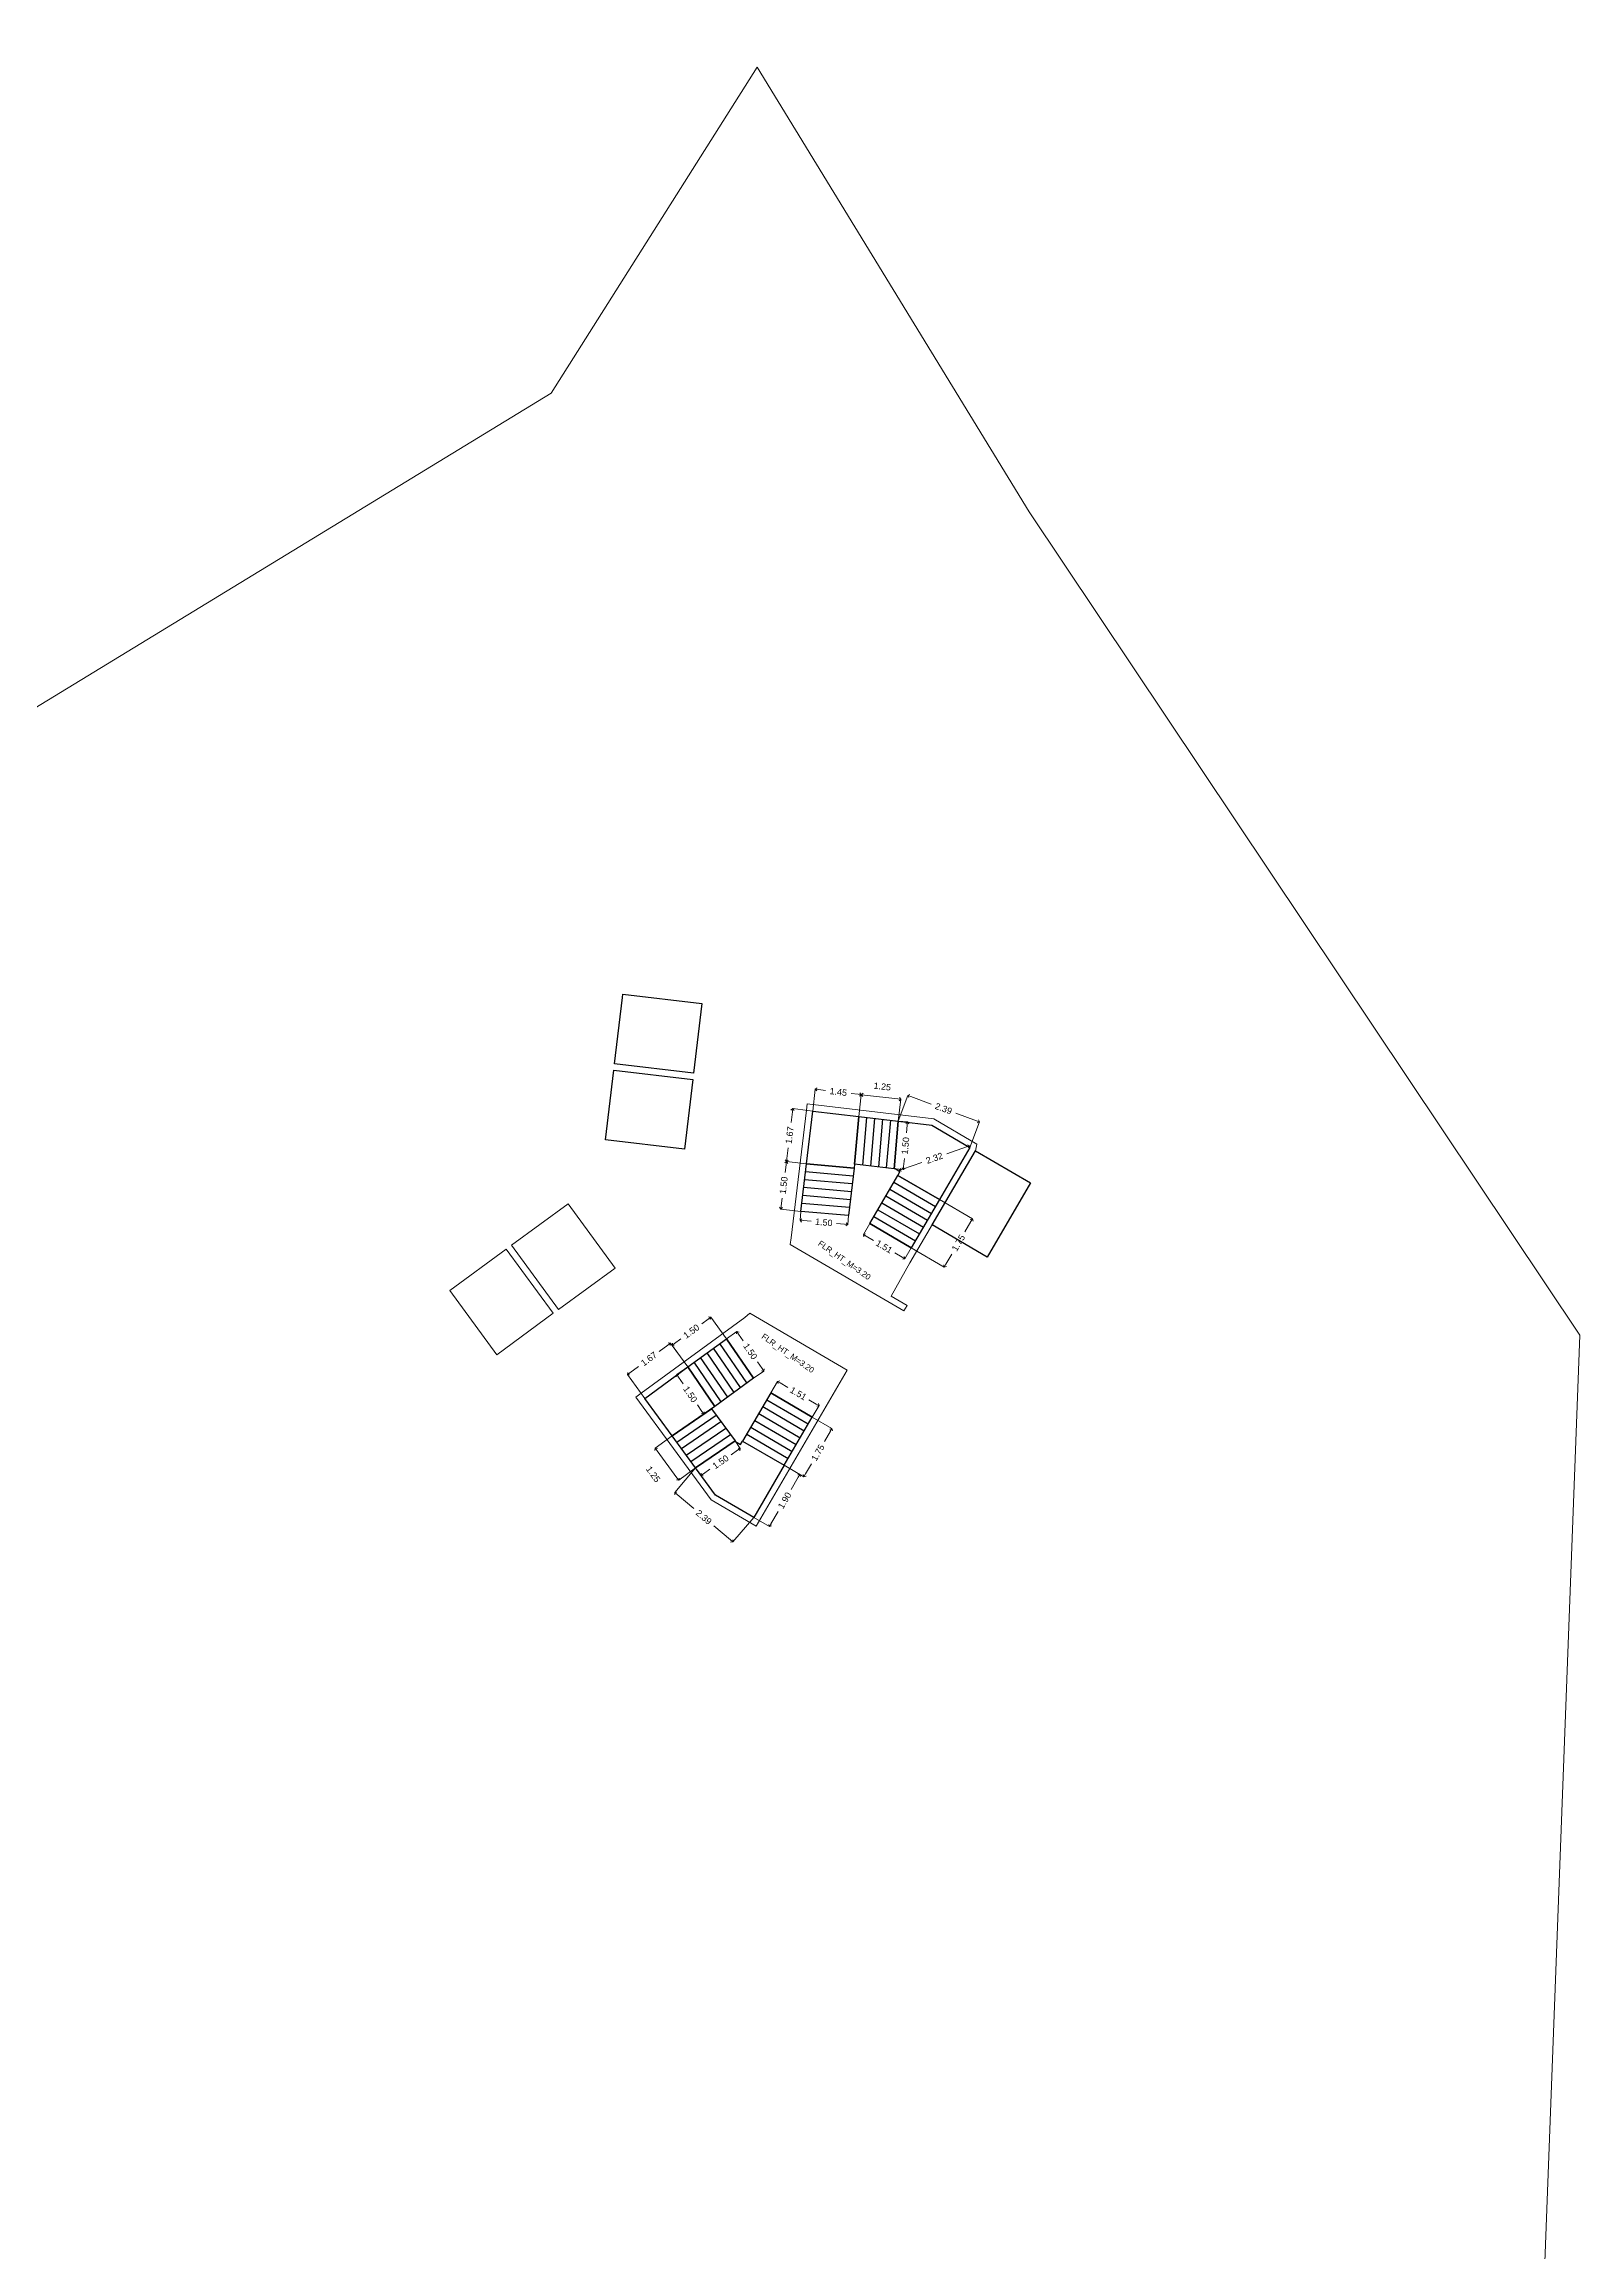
# Model space of a CAD drawing. Header units: metres. Extents: x 0 to 2611, y 0 to 3637.
# Drawn here: x 1971.4 to 2019.6, y 3035.7 to 3105 of the extents above; entities that cross this region are included whole.
import ezdxf

# ---------------------------------------------------------------- set-up
doc = ezdxf.new("R2010")
doc.units = ezdxf.units.M
doc.header["$LTSCALE"] = 0.1
doc.linetypes.add('DASHED', pattern=[0.75, 0.5, -0.25])
for name, color, linetype, lineweight in [('BLK_1_FLR_-2_BLT_UP_AREA', 41, 'DASHED', 9), ('BLK_1_FLR_-2_LIFT_11', 1, 'Continuous', 0), ('BLK_1_FLR_-2_LIFT_12', 1, 'Continuous', 0), ('BLK_1_FLR_-2_STAIR_5', 7, 'Continuous', 0), ('BLK_1_FLR_-2_STAIR_6', 7, 'Continuous', 0), ('PLAN', 7, 'Continuous', 40)]:
    doc.layers.add(name, color=color, linetype=linetype, lineweight=lineweight)
for name, color, linetype in [('BLK_1_FLR_-2_LIFT_13', 1, 'Continuous'), ('BLK_1_FLR_-2_LIFT_14', 1, 'Continuous'), ('BLK_1_FLR_-2_LIFT_15', 1, 'Continuous'), ('BLK_1_FLR_-2_STAIR_5_FLIGHT_1', 7, 'Continuous'), ('BLK_1_FLR_-2_STAIR_5_FLIGHT_2', 7, 'Continuous'), ('BLK_1_FLR_-2_STAIR_5_FLIGHT_3', 7, 'Continuous'), ('BLK_1_FLR_-2_STAIR_5_LANDING_1', 7, 'Continuous'), ('BLK_1_FLR_-2_STAIR_5_LANDING_2', 7, 'Continuous'), ('BLK_1_FLR_-2_STAIR_6_FLIGHT_1', 7, 'Continuous'), ('BLK_1_FLR_-2_STAIR_6_FLIGHT_2', 7, 'Continuous'), ('BLK_1_FLR_-2_STAIR_6_FLIGHT_3', 7, 'Continuous'), ('BLK_1_FLR_-2_STAIR_6_LANDING_1', 7, 'Continuous'), ('BLK_1_FLR_-2_STAIR_6_LANDING_2', 7, 'Continuous')]:
    doc.layers.add(name, color=color, linetype=linetype)
doc.styles.add('Arial', font='arial.ttf', dxfattribs={"height": 0.2})
doc.styles.get("Standard").update_dxf_attribs({"font": 'arial.ttf'})
doc.dimstyles.new('Standard$0', dxfattribs={"dimtxt": 0.2, "dimasz": 0.1, "dimexe": 0, "dimexo": 0, "dimgap": 0.1525, "dimtad": 0, "dimzin": 3, "dimdsep": 46, "dimtxsty": 'Arial', "dimblk": 'OPEN90', "dimcen": 0.09, "dimclrd": 8, "dimclre": 8, "dimclrt": 7, "dimadec": 0, "dimazin": 0, "dimtfac": 1, "dimtofl": 0, "dimtmove": 2, "dimatfit": 2, "dimfxl": 1, "dimtolj": 1, "dimtzin": 0, "dimlwd": 9, "dimlwe": 9, "dimarcsym": 0})

# ---------------------------------------------------------------- blocks, each defined once
blk = doc.blocks.new('_Open90')
at = {"layer": 'PLAN', "color": 0, "lineweight": -2}
for p, q in [((0, 0), (-1, 0)), ((-0.5, 0.5), (0, 0)), ((0, 0), (-0.5, -0.5))]:
    blk.add_line(p, q, dxfattribs=at)
blk = doc.blocks.new('*D310')
at = {"layer": 'BLK_1_FLR_-2_STAIR_5_FLIGHT_1', "color": 8, "lineweight": 9, "transparency": 16777216}
for p, q in [((1995.532, 3061.932), (1996.147, 3061.573)), ((1996.097, 3061.486), (1995.91, 3061.166)), ((1994.649, 3060.421), (1995.265, 3060.062)), ((1995.315, 3060.148), (1995.502, 3060.469))]:
    blk.add_line(p, q, dxfattribs=at)
at = {"layer": 'Defpoints', "color": 0, "transparency": 16777216}
for p in [(1995.532, 3061.932, 0), (1994.649, 3060.421, 0), (1995.265, 3060.062)]:
    blk.add_point(p, dxfattribs=at)
at = {"layer": 'BLK_1_FLR_-2_STAIR_5_FLIGHT_1', "color": 8, "lineweight": 9, "transparency": 16777216, "xscale": 0.1, "yscale": 0.1, "zscale": 0.1}
for p, rotation in [((1996.147, 3061.573), 59.70888637607338), ((1995.265, 3060.062), 239.7088863760735)]:
    blk.add_blockref('_Open90', p, dxfattribs=dict(at, rotation=rotation))
at = {"layer": 'BLK_1_FLR_-2_STAIR_5_FLIGHT_1', "color": 7, "transparency": 16777216, "insert": (1995.706, 3060.817), "char_height": 0.2, "attachment_point": 5, "rotation": 59.70889, "style": 'Arial'}
blk.add_mtext('\\A1;1.75', dxfattribs=at)
blk = doc.blocks.new('*D311')
at = {"layer": 'BLK_1_FLR_-2_STAIR_5_FLIGHT_1', "color": 8, "lineweight": 9, "transparency": 16777216}
for p, q in [((1994.229, 3062.693), (1994.439, 3063.054)), ((1994.526, 3063.003), (1994.76, 3062.866)), ((1995.656, 3062.343), (1995.422, 3062.479)), ((1995.532, 3061.932), (1995.742, 3062.292))]:
    blk.add_line(p, q, dxfattribs=at)
at = {"layer": 'Defpoints', "color": 0, "transparency": 16777216}
for p in [(1994.229, 3062.693, 0), (1994.439, 3063.054), (1995.532, 3061.932, 0)]:
    blk.add_point(p, dxfattribs=at)
at = {"layer": 'BLK_1_FLR_-2_STAIR_5_FLIGHT_1', "color": 8, "lineweight": 9, "transparency": 16777216, "xscale": 0.1, "yscale": 0.1, "zscale": 0.1}
for p, rotation in [((1994.439, 3063.054), 149.7088863760763), ((1995.742, 3062.292), 329.7088863760763)]:
    blk.add_blockref('_Open90', p, dxfattribs=dict(at, rotation=rotation))
at = {"layer": 'BLK_1_FLR_-2_STAIR_5_FLIGHT_1', "color": 7, "transparency": 16777216, "insert": (1995.091, 3062.673), "char_height": 0.2, "attachment_point": 5, "rotation": 329.70889, "style": 'Arial'}
blk.add_mtext('\\A1;1.51', dxfattribs=at)
blk = doc.blocks.new('*D312')
at = {"layer": 'BLK_1_FLR_-2_STAIR_5_LANDING_1', "color": 8, "lineweight": 9, "transparency": 16777216}
for p, q in [((1994.649, 3060.421), (1995.141, 3060.134)), ((1995.091, 3060.048), (1994.866, 3059.663)), ((1993.693, 3058.784), (1994.185, 3058.496)), ((1994.235, 3058.583), (1994.46, 3058.968))]:
    blk.add_line(p, q, dxfattribs=at)
at = {"layer": 'Defpoints', "color": 0, "transparency": 16777216}
for p in [(1994.649, 3060.421, 0), (1993.693, 3058.784, 0), (1994.185, 3058.496)]:
    blk.add_point(p, dxfattribs=at)
at = {"layer": 'BLK_1_FLR_-2_STAIR_5_LANDING_1', "color": 8, "lineweight": 9, "transparency": 16777216, "xscale": 0.1, "yscale": 0.1, "zscale": 0.1}
for p, rotation in [((1995.141, 3060.134), 59.70888637609167), ((1994.185, 3058.496), 239.7088863760917)]:
    blk.add_blockref('_Open90', p, dxfattribs=dict(at, rotation=rotation))
at = {"layer": 'BLK_1_FLR_-2_STAIR_5_LANDING_1', "color": 7, "transparency": 16777216, "insert": (1994.663, 3059.315), "char_height": 0.2, "attachment_point": 5, "rotation": 59.70889, "style": 'Arial'}
blk.add_mtext('\\A1;1.90', dxfattribs=at)
blk = doc.blocks.new('*D313')
at = {"layer": 'BLK_1_FLR_-2_STAIR_5_LANDING_1', "color": 8, "lineweight": 9, "transparency": 16777216}
for p, q in [((1991.87, 3060.336), (1991.215, 3059.566)), ((1991.291, 3059.501), (1991.811, 3059.059)), ((1992.962, 3058.079), (1992.442, 3058.522)), ((1993.693, 3058.784), (1993.038, 3058.014))]:
    blk.add_line(p, q, dxfattribs=at)
at = {"layer": 'Defpoints', "color": 0, "transparency": 16777216}
for p in [(1991.87, 3060.336, 0), (1991.215, 3059.566), (1993.693, 3058.784, 0)]:
    blk.add_point(p, dxfattribs=at)
at = {"layer": 'BLK_1_FLR_-2_STAIR_5_LANDING_1', "color": 8, "lineweight": 9, "transparency": 16777216, "xscale": 0.1, "yscale": 0.1, "zscale": 0.1}
for p, rotation in [((1991.215, 3059.566), 139.5828844173864), ((1993.038, 3058.014), 319.5828844173867)]:
    blk.add_blockref('_Open90', p, dxfattribs=dict(at, rotation=rotation))
at = {"layer": 'BLK_1_FLR_-2_STAIR_5_LANDING_1', "color": 7, "transparency": 16777216, "insert": (1992.126, 3058.79), "char_height": 0.2, "attachment_point": 5, "rotation": 319.58288, "style": 'Arial'}
blk.add_mtext('\\A1;2.39', dxfattribs=at)
blk = doc.blocks.new('*D314')
at = {"layer": 'BLK_1_FLR_-2_STAIR_5_FLIGHT_2', "color": 8, "lineweight": 9, "transparency": 16777216}
for p, q in [((1991.133, 3061.346), (1990.602, 3060.958)), ((1991.28, 3060.029), (1990.661, 3060.877)), ((1991.87, 3060.336), (1991.339, 3059.948))]:
    blk.add_line(p, q, dxfattribs=at)
at = {"layer": 'Defpoints', "color": 0, "transparency": 16777216}
for p in [(1991.133, 3061.346, 0), (1990.602, 3060.958), (1991.87, 3060.336, 0)]:
    blk.add_point(p, dxfattribs=at)
at = {"layer": 'BLK_1_FLR_-2_STAIR_5_FLIGHT_2', "color": 8, "lineweight": 9, "transparency": 16777216, "xscale": 0.1, "yscale": 0.1, "zscale": 0.1}
for p, rotation in [((1990.602, 3060.958), 126.1152672034534), ((1991.339, 3059.948), 306.1152672034535)]:
    blk.add_blockref('_Open90', p, dxfattribs=dict(at, rotation=rotation))
at = {"layer": 'BLK_1_FLR_-2_STAIR_5_FLIGHT_2', "color": 7, "transparency": 16777216, "insert": (1990.538, 3060.138), "char_height": 0.2, "attachment_point": 5, "rotation": 306.11527, "style": 'Arial'}
blk.add_mtext('\\A1;1.25', dxfattribs=at)
blk = doc.blocks.new('*D315')
at = {"layer": 'BLK_1_FLR_-2_STAIR_5_FLIGHT_2', "color": 8, "lineweight": 9, "transparency": 16777216}
for p, q in [((1993.109, 3061.184), (1993.271, 3060.947)), ((1993.189, 3060.891), (1992.984, 3060.751)), ((1991.87, 3060.336), (1992.032, 3060.099)), ((1992.115, 3060.156), (1992.319, 3060.296))]:
    blk.add_line(p, q, dxfattribs=at)
at = {"layer": 'Defpoints', "color": 0, "transparency": 16777216}
for p in [(1993.109, 3061.184, 0), (1991.87, 3060.336, 0), (1992.032, 3060.099)]:
    blk.add_point(p, dxfattribs=at)
at = {"layer": 'BLK_1_FLR_-2_STAIR_5_FLIGHT_2', "color": 8, "lineweight": 9, "transparency": 16777216, "xscale": 0.1, "yscale": 0.1, "zscale": 0.1}
for p, rotation in [((1993.271, 3060.947), 34.39633888663003), ((1992.032, 3060.099), 214.39633888663)]:
    blk.add_blockref('_Open90', p, dxfattribs=dict(at, rotation=rotation))
at = {"layer": 'BLK_1_FLR_-2_STAIR_5_FLIGHT_2', "color": 7, "transparency": 16777216, "insert": (1992.652, 3060.523), "char_height": 0.2, "attachment_point": 5, "rotation": 34.39634, "style": 'Arial'}
blk.add_mtext('\\A1;1.50', dxfattribs=at)
blk = doc.blocks.new('*D316')
at = {"layer": 'BLK_1_FLR_-2_STAIR_5_LANDING_2', "color": 8, "lineweight": 9, "transparency": 16777216}
for p, q in [((1990.998, 3064.193), (1990.729, 3063.996)), ((1991.625, 3063.506), (1991.079, 3064.252)), ((1990.275, 3062.519), (1989.729, 3063.265)), ((1989.81, 3063.324), (1990.079, 3063.52))]:
    blk.add_line(p, q, dxfattribs=at)
at = {"layer": 'Defpoints', "color": 0, "transparency": 16777216}
for p in [(1989.729, 3063.265), (1991.625, 3063.506, 0), (1990.275, 3062.519, 0)]:
    blk.add_point(p, dxfattribs=at)
at = {"layer": 'BLK_1_FLR_-2_STAIR_5_LANDING_2', "color": 8, "lineweight": 9, "transparency": 16777216, "xscale": 0.1, "yscale": 0.1, "zscale": 0.1}
for p, rotation in [((1991.079, 3064.252), 36.17435419016087), ((1989.729, 3063.265), 216.174354190161)]:
    blk.add_blockref('_Open90', p, dxfattribs=dict(at, rotation=rotation))
at = {"layer": 'BLK_1_FLR_-2_STAIR_5_LANDING_2', "color": 7, "transparency": 16777216, "insert": (1990.404, 3063.758), "char_height": 0.2, "attachment_point": 5, "rotation": 36.17435, "style": 'Arial'}
blk.add_mtext('\\A1;1.67', dxfattribs=at)
blk = doc.blocks.new('*D317')
at = {"layer": 'BLK_1_FLR_-2_STAIR_5_LANDING_2', "color": 8, "lineweight": 9, "transparency": 16777216}
for p, q in [((1991.625, 3063.506), (1991.277, 3063.268)), ((1991.334, 3063.186), (1991.474, 3062.981)), ((1992.069, 3062.112), (1991.929, 3062.317)), ((1992.472, 3062.268), (1992.125, 3062.03))]:
    blk.add_line(p, q, dxfattribs=at)
at = {"layer": 'Defpoints', "color": 0, "transparency": 16777216}
for p in [(1991.277, 3063.268), (1991.625, 3063.506, 0), (1992.472, 3062.268, 0)]:
    blk.add_point(p, dxfattribs=at)
at = {"layer": 'BLK_1_FLR_-2_STAIR_5_LANDING_2', "color": 8, "lineweight": 9, "transparency": 16777216, "xscale": 0.1, "yscale": 0.1, "zscale": 0.1}
for p, rotation in [((1991.277, 3063.268), 124.3963388867811), ((1992.125, 3062.03), 304.3963388867811)]:
    blk.add_blockref('_Open90', p, dxfattribs=dict(at, rotation=rotation))
at = {"layer": 'BLK_1_FLR_-2_STAIR_5_LANDING_2', "color": 7, "transparency": 16777216, "insert": (1991.701, 3062.649), "char_height": 0.2, "attachment_point": 5, "rotation": 304.39634, "style": 'Arial'}
blk.add_mtext('\\A1;1.50', dxfattribs=at)
blk = doc.blocks.new('*D318')
at = {"layer": 'BLK_1_FLR_-2_STAIR_5_FLIGHT_3', "color": 8, "lineweight": 9, "transparency": 16777216}
for p, q in [((1992.261, 3065.008), (1992.061, 3064.862)), ((1992.836, 3064.392), (1992.342, 3065.067)), ((1991.625, 3063.506), (1991.13, 3064.182)), ((1991.211, 3064.241), (1991.411, 3064.387))]:
    blk.add_line(p, q, dxfattribs=at)
at = {"layer": 'Defpoints', "color": 0, "transparency": 16777216}
for p in [(1991.13, 3064.182), (1992.836, 3064.392, 0), (1991.625, 3063.506, 0)]:
    blk.add_point(p, dxfattribs=at)
at = {"layer": 'BLK_1_FLR_-2_STAIR_5_FLIGHT_3', "color": 8, "lineweight": 9, "transparency": 16777216, "xscale": 0.1, "yscale": 0.1, "zscale": 0.1}
for p, rotation in [((1992.342, 3065.067), 36.17435419018076), ((1991.13, 3064.182), 216.1743541901808)]:
    blk.add_blockref('_Open90', p, dxfattribs=dict(at, rotation=rotation))
at = {"layer": 'BLK_1_FLR_-2_STAIR_5_FLIGHT_3', "color": 7, "transparency": 16777216, "insert": (1991.736, 3064.624), "char_height": 0.2, "attachment_point": 5, "rotation": 36.17435, "style": 'Arial'}
blk.add_mtext('\\A1;1.50', dxfattribs=at)
blk = doc.blocks.new('*D319')
at = {"layer": 'BLK_1_FLR_-2_STAIR_5_FLIGHT_3', "color": 8, "lineweight": 9, "transparency": 16777216}
for p, q in [((1992.836, 3064.392), (1993.162, 3064.615)), ((1993.219, 3064.532), (1993.359, 3064.328)), ((1993.684, 3063.153), (1994.01, 3063.377)), ((1993.953, 3063.459), (1993.813, 3063.664))]:
    blk.add_line(p, q, dxfattribs=at)
at = {"layer": 'Defpoints', "color": 0, "transparency": 16777216}
for p in [(1992.836, 3064.392, 0), (1993.162, 3064.615), (1993.684, 3063.153, 0)]:
    blk.add_point(p, dxfattribs=at)
at = {"layer": 'BLK_1_FLR_-2_STAIR_5_FLIGHT_3', "color": 8, "lineweight": 9, "transparency": 16777216, "xscale": 0.1, "yscale": 0.1, "zscale": 0.1}
for p, rotation in [((1993.162, 3064.615), 124.3963388867525), ((1994.01, 3063.377), 304.3963388867525)]:
    blk.add_blockref('_Open90', p, dxfattribs=dict(at, rotation=rotation))
at = {"layer": 'BLK_1_FLR_-2_STAIR_5_FLIGHT_3', "color": 7, "transparency": 16777216, "insert": (1993.586, 3063.996), "char_height": 0.2, "attachment_point": 5, "rotation": 304.39634, "style": 'Arial'}
blk.add_mtext('\\A1;1.50', dxfattribs=at)
blk = doc.blocks.new('*D320')
at = {"layer": 'BLK_1_FLR_-2_STAIR_6_FLIGHT_2', "color": 8, "lineweight": 9, "transparency": 16777216}
for p, q in [((1996.988, 3071.368), (1997.068, 3072.054)), ((1998.211, 3071.92), (1997.168, 3072.043)), ((1998.23, 3071.223), (1998.31, 3071.909))]:
    blk.add_line(p, q, dxfattribs=at)
at = {"layer": 'Defpoints', "color": 0, "transparency": 16777216}
for p in [(1997.068, 3072.054), (1996.988, 3071.368, 0), (1998.23, 3071.223, 0)]:
    blk.add_point(p, dxfattribs=at)
at = {"layer": 'BLK_1_FLR_-2_STAIR_6_FLIGHT_2', "color": 8, "lineweight": 9, "transparency": 16777216, "xscale": 0.1, "yscale": 0.1, "zscale": 0.1}
for p, rotation in [((1997.068, 3072.054), 173.3025055486923), ((1998.31, 3071.909), 353.3025055486921)]:
    blk.add_blockref('_Open90', p, dxfattribs=dict(at, rotation=rotation))
at = {"layer": 'BLK_1_FLR_-2_STAIR_6_FLIGHT_2', "color": 7, "transparency": 16777216, "insert": (1997.728, 3072.31), "char_height": 0.2, "attachment_point": 5, "rotation": 353.30251, "style": 'Arial'}
blk.add_mtext('\\A1;1.25', dxfattribs=at)
blk = doc.blocks.new('*D321')
at = {"layer": 'BLK_1_FLR_-2_STAIR_6_FLIGHT_2', "color": 8, "lineweight": 9, "transparency": 16777216}
for p, q in [((1998.23, 3071.223), (1998.519, 3071.197)), ((1998.51, 3071.098), (1998.489, 3070.851)), ((1998.1, 3069.727), (1998.389, 3069.702)), ((1998.397, 3069.801), (1998.419, 3070.049))]:
    blk.add_line(p, q, dxfattribs=at)
at = {"layer": 'Defpoints', "color": 0, "transparency": 16777216}
for p in [(1998.23, 3071.223, 0), (1998.1, 3069.727, 0), (1998.389, 3069.702)]:
    blk.add_point(p, dxfattribs=at)
at = {"layer": 'BLK_1_FLR_-2_STAIR_6_FLIGHT_2', "color": 8, "lineweight": 9, "transparency": 16777216, "xscale": 0.1, "yscale": 0.1, "zscale": 0.1}
for p, rotation in [((1998.519, 3071.197), 85.0214338654943), ((1998.389, 3069.702), 265.0214338654943)]:
    blk.add_blockref('_Open90', p, dxfattribs=dict(at, rotation=rotation))
at = {"layer": 'BLK_1_FLR_-2_STAIR_6_FLIGHT_2', "color": 7, "transparency": 16777216, "insert": (1998.454, 3070.45), "char_height": 0.2, "attachment_point": 5, "rotation": 85.02143, "style": 'Arial'}
blk.add_mtext('\\A1;1.50', dxfattribs=at)
blk = doc.blocks.new('*D322')
at = {"layer": 'BLK_1_FLR_-2_STAIR_6_FLIGHT_1', "color": 8, "lineweight": 9, "transparency": 16777216}
for p, q in [((1994.709, 3069.855), (1994.679, 3069.609)), ((1995.348, 3069.88), (1994.72, 3069.954)), ((1994.556, 3068.563), (1994.585, 3068.809)), ((1995.171, 3068.389), (1994.544, 3068.464))]:
    blk.add_line(p, q, dxfattribs=at)
at = {"layer": 'Defpoints', "color": 0, "transparency": 16777216}
for p in [(1995.348, 3069.88, 0), (1994.544, 3068.464), (1995.171, 3068.389, 0)]:
    blk.add_point(p, dxfattribs=at)
at = {"layer": 'BLK_1_FLR_-2_STAIR_6_FLIGHT_1', "color": 8, "lineweight": 9, "transparency": 16777216, "xscale": 0.1, "yscale": 0.1, "zscale": 0.1}
for p, rotation in [((1994.72, 3069.954), 83.24341856199182), ((1994.544, 3068.464), 263.2434185619918)]:
    blk.add_blockref('_Open90', p, dxfattribs=dict(at, rotation=rotation))
at = {"layer": 'BLK_1_FLR_-2_STAIR_6_FLIGHT_1', "color": 7, "transparency": 16777216, "insert": (1994.632, 3069.209), "char_height": 0.2, "attachment_point": 5, "rotation": 83.24342, "style": 'Arial'}
blk.add_mtext('\\A1;1.50', dxfattribs=at)
blk = doc.blocks.new('*D323')
at = {"layer": 'BLK_1_FLR_-2_STAIR_6_FLIGHT_1', "color": 8, "lineweight": 9, "transparency": 16777216}
for p, q in [((1995.171, 3068.389), (1995.147, 3068.11)), ((1996.666, 3068.259), (1996.642, 3067.98)), ((1995.246, 3068.101), (1995.493, 3068.08)), ((1996.542, 3067.988), (1996.295, 3068.01))]:
    blk.add_line(p, q, dxfattribs=at)
at = {"layer": 'Defpoints', "color": 0, "transparency": 16777216}
for p in [(1995.147, 3068.11), (1995.171, 3068.389, 0), (1996.666, 3068.259, 0)]:
    blk.add_point(p, dxfattribs=at)
at = {"layer": 'BLK_1_FLR_-2_STAIR_6_FLIGHT_1', "color": 8, "lineweight": 9, "transparency": 16777216, "xscale": 0.1, "yscale": 0.1, "zscale": 0.1}
for p, rotation in [((1995.147, 3068.11), 175.0214338654745), ((1996.642, 3067.98), 355.0214338654745)]:
    blk.add_blockref('_Open90', p, dxfattribs=dict(at, rotation=rotation))
at = {"layer": 'BLK_1_FLR_-2_STAIR_6_FLIGHT_1', "color": 7, "transparency": 16777216, "insert": (1995.894, 3068.045), "char_height": 0.2, "attachment_point": 5, "rotation": 355.02143, "style": 'Arial'}
blk.add_mtext('\\A1;1.50', dxfattribs=at)
blk = doc.blocks.new('*D324')
at = {"layer": 'BLK_1_FLR_-2_STAIR_6_FLIGHT_3', "color": 8, "lineweight": 9, "transparency": 16777216}
for p, q in [((1999.521, 3068.76), (2000.556, 3068.155)), ((2000.505, 3068.069), (2000.318, 3067.748)), ((1998.638, 3067.249), (1999.673, 3066.644)), ((1999.724, 3066.73), (1999.911, 3067.051))]:
    blk.add_line(p, q, dxfattribs=at)
at = {"layer": 'Defpoints', "color": 0, "transparency": 16777216}
for p in [(1999.521, 3068.76, 0), (1998.638, 3067.249, 0), (1999.673, 3066.644)]:
    blk.add_point(p, dxfattribs=at)
at = {"layer": 'BLK_1_FLR_-2_STAIR_6_FLIGHT_3', "color": 8, "lineweight": 9, "transparency": 16777216, "xscale": 0.1, "yscale": 0.1, "zscale": 0.1}
for p, rotation in [((2000.556, 3068.155), 59.70888637607658), ((1999.673, 3066.644), 239.7088863760767)]:
    blk.add_blockref('_Open90', p, dxfattribs=dict(at, rotation=rotation))
at = {"layer": 'BLK_1_FLR_-2_STAIR_6_FLIGHT_3', "color": 7, "transparency": 16777216, "insert": (2000.115, 3067.4), "char_height": 0.2, "attachment_point": 5, "rotation": 59.70889, "style": 'Arial'}
blk.add_mtext('\\A1;1.75', dxfattribs=at)
blk = doc.blocks.new('*D325')
at = {"layer": 'BLK_1_FLR_-2_STAIR_6_FLIGHT_3', "color": 8, "lineweight": 9, "transparency": 16777216}
for p, q in [((1997.335, 3068.01), (1997.133, 3067.665)), ((1997.219, 3067.614), (1997.453, 3067.478)), ((1998.35, 3066.954), (1998.116, 3067.091)), ((1998.638, 3067.249), (1998.436, 3066.904))]:
    blk.add_line(p, q, dxfattribs=at)
at = {"layer": 'Defpoints', "color": 0, "transparency": 16777216}
for p in [(1997.133, 3067.665), (1997.335, 3068.01, 0), (1998.638, 3067.249, 0)]:
    blk.add_point(p, dxfattribs=at)
at = {"layer": 'BLK_1_FLR_-2_STAIR_6_FLIGHT_3', "color": 8, "lineweight": 9, "transparency": 16777216, "xscale": 0.1, "yscale": 0.1, "zscale": 0.1}
for p, rotation in [((1997.133, 3067.665), 149.7088863760763), ((1998.436, 3066.904), 329.7088863760763)]:
    blk.add_blockref('_Open90', p, dxfattribs=dict(at, rotation=rotation))
at = {"layer": 'BLK_1_FLR_-2_STAIR_6_FLIGHT_3', "color": 7, "transparency": 16777216, "insert": (1997.785, 3067.284), "char_height": 0.2, "attachment_point": 5, "rotation": 329.70889, "style": 'Arial'}
blk.add_mtext('\\A1;1.51', dxfattribs=at)
blk = doc.blocks.new('*D326')
at = {"layer": 'BLK_1_FLR_-2_STAIR_6_LANDING_1', "color": 8, "lineweight": 9, "transparency": 16777216}
for p, q in [((1995.544, 3071.54), (1995.626, 3072.226)), ((1995.725, 3072.214), (1995.947, 3072.188)), ((1996.97, 3072.066), (1996.749, 3072.092)), ((1996.988, 3071.368), (1997.069, 3072.054))]:
    blk.add_line(p, q, dxfattribs=at)
at = {"layer": 'Defpoints', "color": 0, "transparency": 16777216}
for p in [(1995.626, 3072.226), (1995.544, 3071.54, 0), (1996.988, 3071.368, 0)]:
    blk.add_point(p, dxfattribs=at)
at = {"layer": 'BLK_1_FLR_-2_STAIR_6_LANDING_1', "color": 8, "lineweight": 9, "transparency": 16777216, "xscale": 0.1, "yscale": 0.1, "zscale": 0.1}
for p, rotation in [((1995.626, 3072.226), 173.2112600283214), ((1997.069, 3072.054), 353.2112600283216)]:
    blk.add_blockref('_Open90', p, dxfattribs=dict(at, rotation=rotation))
at = {"layer": 'BLK_1_FLR_-2_STAIR_6_LANDING_1', "color": 7, "transparency": 16777216, "insert": (1996.348, 3072.14), "char_height": 0.2, "attachment_point": 5, "rotation": 353.21126, "style": 'Arial'}
blk.add_mtext('\\A1;1.45', dxfattribs=at)
blk = doc.blocks.new('*D327')
at = {"layer": 'BLK_1_FLR_-2_STAIR_6_LANDING_1', "color": 8, "lineweight": 9, "transparency": 16777216}
for p, q in [((1995.544, 3071.54), (1994.917, 3071.615)), ((1994.905, 3071.515), (1994.866, 3071.184)), ((1994.732, 3070.053), (1994.771, 3070.384)), ((1995.348, 3069.88), (1994.72, 3069.954))]:
    blk.add_line(p, q, dxfattribs=at)
at = {"layer": 'Defpoints', "color": 0, "transparency": 16777216}
for p in [(1995.544, 3071.54, 0), (1994.72, 3069.954), (1995.348, 3069.88, 0)]:
    blk.add_point(p, dxfattribs=at)
at = {"layer": 'BLK_1_FLR_-2_STAIR_6_LANDING_1', "color": 8, "lineweight": 9, "transparency": 16777216, "xscale": 0.1, "yscale": 0.1, "zscale": 0.1}
for p, rotation in [((1994.917, 3071.615), 83.2434185620158), ((1994.72, 3069.954), 263.2434185620157)]:
    blk.add_blockref('_Open90', p, dxfattribs=dict(at, rotation=rotation))
at = {"layer": 'BLK_1_FLR_-2_STAIR_6_LANDING_1', "color": 7, "transparency": 16777216, "insert": (1994.819, 3070.784), "char_height": 0.2, "attachment_point": 5, "rotation": 83.24342, "style": 'Arial'}
blk.add_mtext('\\A1;1.67', dxfattribs=at)
blk = doc.blocks.new('*D328')
at = {"layer": 'BLK_1_FLR_-2_STAIR_6_LANDING_2', "color": 8, "lineweight": 9, "transparency": 16777216}
for p, q in [((1998.23, 3071.223), (1998.526, 3072.029)), ((1998.62, 3071.994), (1999.261, 3071.759)), ((2000.679, 3071.238), (2000.038, 3071.473)), ((2000.477, 3070.397), (2000.773, 3071.203))]:
    blk.add_line(p, q, dxfattribs=at)
at = {"layer": 'Defpoints', "color": 0, "transparency": 16777216}
for p in [(1998.23, 3071.223, 0), (2000.773, 3071.203), (2000.477, 3070.397, 0)]:
    blk.add_point(p, dxfattribs=at)
at = {"layer": 'BLK_1_FLR_-2_STAIR_6_LANDING_2', "color": 8, "lineweight": 9, "transparency": 16777216, "xscale": 0.1, "yscale": 0.1, "zscale": 0.1}
for p, rotation in [((1998.526, 3072.029), 159.8348883347415), ((2000.773, 3071.203), 339.8348883347416)]:
    blk.add_blockref('_Open90', p, dxfattribs=dict(at, rotation=rotation))
at = {"layer": 'BLK_1_FLR_-2_STAIR_6_LANDING_2', "color": 7, "transparency": 16777216, "insert": (1999.649, 3071.616), "char_height": 0.2, "attachment_point": 5, "rotation": 339.83489, "style": 'Arial'}
blk.add_mtext('\\A1;2.39', dxfattribs=at)
blk = doc.blocks.new('*D373')
at = {"layer": 'BLK_1_FLR_-2_STAIR_6_LANDING_2', "color": 8, "lineweight": 9, "transparency": 16777216}
for p, q in [((2000.366, 3070.412), (1999.753, 3070.198)), ((2000.477, 3070.397), (2000.461, 3070.445)), ((1998.282, 3069.632), (1998.266, 3069.68)), ((1998.36, 3069.713), (1998.973, 3069.926))]:
    blk.add_line(p, q, dxfattribs=at)
at = {"layer": 'Defpoints', "color": 0, "transparency": 16777216}
for p in [(2000.461, 3070.445), (2000.477, 3070.397), (1998.282, 3069.632, 0)]:
    blk.add_point(p, dxfattribs=at)
at = {"layer": 'BLK_1_FLR_-2_STAIR_6_LANDING_2', "color": 8, "lineweight": 9, "transparency": 16777216, "xscale": 0.1, "yscale": 0.1, "zscale": 0.1}
for p, rotation in [((2000.461, 3070.445), 19.21461431175403), ((1998.266, 3069.68), 199.2146143117539)]:
    blk.add_blockref('_Open90', p, dxfattribs=dict(at, rotation=rotation))
at = {"layer": 'BLK_1_FLR_-2_STAIR_6_LANDING_2', "color": 7, "transparency": 16777216, "insert": (1999.363, 3070.062), "char_height": 0.2, "attachment_point": 5, "rotation": 19.21461, "style": 'Arial'}
blk.add_mtext('\\A1;2.32', dxfattribs=at)

msp = doc.modelspace()

# ---------------------------------------------------------------- linework, layer by layer
at = {"layer": 'BLK_1_FLR_-2_BLT_UP_AREA', "color": 14, "linetype": 'Continuous'}
msp.add_lwpolyline([(1849.658, 3083.308), (1865.81, 3096.147), (1874.321, 3105.032), (1890.498, 3100.262), (1888.405, 3092.586, 0.482872), (1891.186, 3088.799), (1912.58, 3087.993), (1930.985, 3080.731), (1969.03, 3082.914), (1987.336, 3094.072), (1993.796, 3104.313), (2002.337, 3090.349), (2019.614, 3064.506), (2018.36, 3031.246), (2011.661, 3011.844), (2005.357, 2982.395, -0.50695), (1975.623, 2969.062), (1954.818, 2980.887), (1959.534, 2998.761), (1936.056, 3025.81), (1912.5, 3036.298), (1893.482, 3048.593), (1853.554, 3061.641, -0.597421)], format="xyb", close=True, dxfattribs=at)
at = {"layer": 'BLK_1_FLR_-2_LIFT_11', "color": 1, "elevation": -0.001}
msp.add_lwpolyline([(1985.63, 3063.892), (1984.154, 3065.91), (1985.93, 3067.209), (1987.403, 3065.194)], close=True, dxfattribs=at)
at = {"layer": 'BLK_1_FLR_-2_LIFT_12', "color": 1, "elevation": -0.001}
msp.add_lwpolyline([(1987.565, 3065.312), (1986.092, 3067.327), (1987.868, 3068.625), (1989.343, 3066.607)], close=True, dxfattribs=at)
at = {"layer": 'BLK_1_FLR_-2_LIFT_13', "color": 1, "elevation": -0.001}
msp.add_lwpolyline([(1989.043, 3070.638), (1989.302, 3072.823), (1991.785, 3072.529), (1991.526, 3070.344)], close=True, dxfattribs=at)
at = {"layer": 'BLK_1_FLR_-2_LIFT_14', "color": 1, "elevation": -0.001}
msp.add_lwpolyline([(1989.325, 3073.021), (1989.572, 3075.107), (1989.584, 3075.206), (1992.067, 3074.912), (1991.804, 3072.728)], close=True, dxfattribs=at)
at = {"layer": 'BLK_1_FLR_-2_LIFT_15', "color": 2, "elevation": 0}
msp.add_lwpolyline([(1999.288, 3067.965), (2000.65, 3070.296), (2002.377, 3069.288), (2001.015, 3066.956)], close=True, dxfattribs=at)
at = {"layer": 'BLK_1_FLR_-2_STAIR_5', "elevation": 0}
msp.add_lwpolyline([(1993.765, 3058.51), (1992.357, 3059.332), (1989.994, 3062.563), (1990.157, 3062.68), (1993.409, 3065.059), (1993.567, 3065.198), (1996.627, 3063.41)], close=True, dxfattribs=at)
at = {"layer": 'BLK_1_FLR_-2_STAIR_5_FLIGHT_1', "color": 3, "extrusion": (-2.69306e-07, -4.46673e-07, 1)}
for p, q in [((1994.229, 3062.693, 0), (1995.532, 3061.932, 0)), ((1993.851, 3062.046, 0), (1995.154, 3061.285, 0)), ((1993.977, 3062.262, 0), (1995.28, 3061.5, 0)), ((1994.103, 3062.478, 0), (1995.406, 3061.716, 0)), ((1993.346, 3061.182, 0), (1994.649, 3060.421, 0)), ((1993.472, 3061.398, 0), (1994.776, 3060.637, 0)), ((1993.598, 3061.614, 0), (1994.902, 3060.853, 0)), ((1993.724, 3061.83, 0), (1995.028, 3061.069, 0))]:
    msp.add_line(p, q, dxfattribs=at)
at = {"layer": 'BLK_1_FLR_-2_STAIR_5_FLIGHT_1', "elevation": 0}
msp.add_lwpolyline([(1994.229, 3062.693), (1993.346, 3061.182), (1994.649, 3060.421), (1995.532, 3061.932)], close=True, dxfattribs=at)
at = {"layer": 'BLK_1_FLR_-2_STAIR_5_FLIGHT_2', "color": 3, "extrusion": (-2.69306e-07, -4.46673e-07, 1)}
for p, q in [((1991.133, 3061.346, 0), (1992.371, 3062.193, 0)), ((1991.28, 3061.143, 0), (1992.519, 3061.992, 0)), ((1991.427, 3060.942, 0), (1992.666, 3061.79, 0)), ((1991.575, 3060.74, 0), (1992.814, 3061.588, 0)), ((1991.723, 3060.538, 0), (1992.962, 3061.386, 0)), ((1991.87, 3060.336, 0), (1993.109, 3061.184, 0))]:
    msp.add_line(p, q, dxfattribs=at)
at = {"layer": 'BLK_1_FLR_-2_STAIR_5_FLIGHT_2', "elevation": 0}
msp.add_lwpolyline([(1991.133, 3061.346), (1992.371, 3062.193), (1993.109, 3061.184), (1991.87, 3060.336)], close=True, dxfattribs=at)
at = {"layer": 'BLK_1_FLR_-2_STAIR_5_FLIGHT_3', "color": 3, "extrusion": (-2.69306e-07, -4.46673e-07, 1)}
for p, q in [((1993.08, 3062.708, 0), (1992.23, 3063.949, 0)), ((1993.28, 3062.858, 0), (1992.432, 3064.096, 0)), ((1993.482, 3063.006, 0), (1992.634, 3064.244, 0)), ((1993.684, 3063.153, 0), (1992.836, 3064.392, 0)), ((1992.472, 3062.268, 0), (1991.625, 3063.506, 0)), ((1992.674, 3062.415, 0), (1991.826, 3063.653, 0)), ((1992.876, 3062.563, 0), (1992.028, 3063.801, 0))]:
    msp.add_line(p, q, dxfattribs=at)
at = {"layer": 'BLK_1_FLR_-2_STAIR_5_FLIGHT_3', "elevation": 0}
msp.add_lwpolyline([(1991.625, 3063.506), (1992.836, 3064.392), (1993.684, 3063.153), (1992.472, 3062.268)], close=True, dxfattribs=at)
at = {"layer": 'BLK_1_FLR_-2_STAIR_5_LANDING_1', "elevation": 0}
msp.add_lwpolyline([(1991.87, 3060.336), (1993.109, 3061.184), (1993.125, 3061.163), (1993.281, 3061.071), (1993.346, 3061.182), (1994.649, 3060.421), (1993.693, 3058.784), (1992.494, 3059.484)], close=True, dxfattribs=at)
at = {"layer": 'BLK_1_FLR_-2_STAIR_5_LANDING_2', "elevation": 0}
msp.add_lwpolyline([(1990.275, 3062.519), (1991.625, 3063.506), (1992.472, 3062.268), (1991.133, 3061.346)], close=True, dxfattribs=at)
at = {"layer": 'BLK_1_FLR_-2_STAIR_6', "elevation": 0}
msp.add_lwpolyline([(1998.406, 3065.266), (1994.841, 3067.349), (1994.872, 3067.563), (1995.346, 3071.564), (1995.369, 3071.762), (1999.343, 3071.291), (2000.696, 3070.501), (2000.65, 3070.296), (1998.594, 3066.778), (1998.002, 3065.734), (1998.507, 3065.439)], close=True, dxfattribs=at)
at = {"layer": 'BLK_1_FLR_-2_STAIR_6_FLIGHT_1', "color": 3, "extrusion": (-2.69306e-07, -4.46673e-07, 1)}
for p, q in [((1996.813, 3069.501, 0), (1995.318, 3069.631, 0)), ((1996.843, 3069.749, 0), (1995.348, 3069.88, 0)), ((1996.725, 3068.756, 0), (1995.23, 3068.886, 0)), ((1996.757, 3069.004, 0), (1995.259, 3069.135, 0)), ((1996.784, 3069.253, 0), (1995.289, 3069.383, 0)), ((1996.666, 3068.259, 0), (1995.171, 3068.389, 0)), ((1996.696, 3068.508, 0), (1995.201, 3068.638, 0))]:
    msp.add_line(p, q, dxfattribs=at)
at = {"layer": 'BLK_1_FLR_-2_STAIR_6_FLIGHT_1', "elevation": 0}
msp.add_lwpolyline([(1995.348, 3069.88), (1996.843, 3069.749), (1996.666, 3068.259), (1995.171, 3068.389)], close=True, dxfattribs=at)
at = {"layer": 'BLK_1_FLR_-2_STAIR_6_FLIGHT_2', "color": 3, "extrusion": (-2.69306e-07, -4.46673e-07, 1)}
for p, q in [((1996.988, 3071.368, 0), (1996.858, 3069.874, 0)), ((1997.236, 3071.34, 0), (1997.106, 3069.845, 0)), ((1997.485, 3071.311, 0), (1997.354, 3069.815, 0)), ((1997.733, 3071.282, 0), (1997.603, 3069.786, 0)), ((1997.981, 3071.252, 0), (1997.851, 3069.756, 0)), ((1998.23, 3071.223, 0), (1998.1, 3069.727, 0))]:
    msp.add_line(p, q, dxfattribs=at)
at = {"layer": 'BLK_1_FLR_-2_STAIR_6_FLIGHT_2', "elevation": 0}
msp.add_lwpolyline([(1996.858, 3069.874), (1996.988, 3071.368), (1998.23, 3071.223), (1998.1, 3069.727)], close=True, dxfattribs=at)
at = {"layer": 'BLK_1_FLR_-2_STAIR_6_FLIGHT_3', "color": 3, "extrusion": (-2.69306e-07, -4.46673e-07, 1)}
for p, q in [((1998.217, 3069.521, 0), (1999.521, 3068.76, 0)), ((1997.839, 3068.874, 0), (1999.142, 3068.112, 0)), ((1997.965, 3069.09, 0), (1999.268, 3068.328, 0)), ((1998.091, 3069.305, 0), (1999.394, 3068.544, 0)), ((1997.461, 3068.226, 0), (1998.764, 3067.465, 0)), ((1997.587, 3068.442, 0), (1998.89, 3067.681, 0)), ((1997.713, 3068.658, 0), (1999.016, 3067.896, 0)), ((1997.335, 3068.01, 0), (1998.638, 3067.249, 0))]:
    msp.add_line(p, q, dxfattribs=at)
at = {"layer": 'BLK_1_FLR_-2_STAIR_6_FLIGHT_3', "elevation": 0}
msp.add_lwpolyline([(1998.217, 3069.521), (1999.521, 3068.76), (1998.638, 3067.249), (1997.335, 3068.01)], close=True, dxfattribs=at)
at = {"layer": 'BLK_1_FLR_-2_STAIR_6_LANDING_1', "elevation": 0}
msp.add_lwpolyline([(1995.544, 3071.54), (1996.988, 3071.368), (1996.858, 3069.874), (1996.843, 3069.749), (1995.348, 3069.88)], close=True, dxfattribs=at)
at = {"layer": 'BLK_1_FLR_-2_STAIR_6_LANDING_2', "elevation": 0}
msp.add_lwpolyline([(1998.23, 3071.223), (1999.278, 3071.098), (2000.477, 3070.397), (1999.521, 3068.76), (1998.217, 3069.521), (1998.282, 3069.632), (1998.126, 3069.724), (1998.1, 3069.727)], close=True, dxfattribs=at)

# ---------------------------------------------------------------- texts
at = {"layer": 'BLK_1_FLR_-2_STAIR_5', "insert": (1994.022, 3064.57, -0.081), "char_height": 0.18103, "width": 1.93651, "attachment_point": 1, "rotation": 325.00538}
msp.add_mtext('FLR_HT_M=3.20', dxfattribs=at)
at = {"layer": 'BLK_1_FLR_-2_STAIR_6', "insert": (1995.795, 3067.49, -0.081), "char_height": 0.18103, "width": 1.93651, "attachment_point": 1, "rotation": 325.00538}
msp.add_mtext('FLR_HT_M=3.20', dxfattribs=at)

# ---------------------------------------------------------------- dimensions: what is measured, and where the dimension line sits
at = {"layer": 'BLK_1_FLR_-2_STAIR_5_FLIGHT_1', "color": 2}
dim = msp.add_aligned_dim(p1=(1995.532, 3061.932, 0), p2=(1994.229, 3062.693, 0), distance=-0.417, dimstyle='Standard$0', dxfattribs=at)
dim.commit()
dim.dimension.update_dxf_attribs({"geometry": '*D311', "text_midpoint": (1995.091, 3062.673)})
at = {"layer": 'BLK_1_FLR_-2_STAIR_5_FLIGHT_1', "color": 1}
dim = msp.add_aligned_dim(p1=(1995.532, 3061.932, 0), p2=(1994.649, 3060.421, 0), distance=0.713, dimstyle='Standard$0', dxfattribs=at)
dim.commit()
dim.dimension.update_dxf_attribs({"geometry": '*D310', "text_midpoint": (1995.706, 3060.817)})
at = {"layer": 'BLK_1_FLR_-2_STAIR_5_FLIGHT_2', "color": 1}
dim = msp.add_aligned_dim(p1=(1991.87, 3060.336, 0), p2=(1991.133, 3061.346, 0), distance=0.658, dimstyle='Standard$0', dxfattribs=at)
dim.commit()
dim.dimension.update_dxf_attribs({"geometry": '*D314', "text_midpoint": (1990.538, 3060.138)})
at = {"layer": 'BLK_1_FLR_-2_STAIR_5_FLIGHT_2', "color": 2}
dim = msp.add_aligned_dim(p1=(1993.109, 3061.184, 0), p2=(1991.87, 3060.336, 0), distance=0.287, dimstyle='Standard$0', dxfattribs=at)
dim.commit()
dim.dimension.update_dxf_attribs({"geometry": '*D315', "text_midpoint": (1992.652, 3060.523)})
at = {"layer": 'BLK_1_FLR_-2_STAIR_5_FLIGHT_3', "color": 1}
dim = msp.add_aligned_dim(p1=(1992.836, 3064.392, 0), p2=(1991.625, 3063.506, 0), distance=-0.837, dimstyle='Standard$0', dxfattribs=at)
dim.commit()
dim.dimension.update_dxf_attribs({"geometry": '*D318', "text_midpoint": (1991.736, 3064.624)})
at = {"layer": 'BLK_1_FLR_-2_STAIR_5_FLIGHT_3', "color": 2}
dim = msp.add_aligned_dim(p1=(1993.684, 3063.153, 0), p2=(1992.836, 3064.392, 0), distance=-0.395, dimstyle='Standard$0', dxfattribs=at)
dim.commit()
dim.dimension.update_dxf_attribs({"geometry": '*D319', "text_midpoint": (1993.586, 3063.996)})
at = {"layer": 'BLK_1_FLR_-2_STAIR_5_LANDING_1', "color": 1}
dim = msp.add_aligned_dim(p1=(1993.693, 3058.784, 0), p2=(1991.87, 3060.336, 0), distance=1.011, dimstyle='Standard$0', dxfattribs=at)
dim.commit()
dim.dimension.update_dxf_attribs({"geometry": '*D313', "text_midpoint": (1992.126, 3058.79)})
at = {"layer": 'BLK_1_FLR_-2_STAIR_5_LANDING_1', "color": 2}
dim = msp.add_aligned_dim(p1=(1994.649, 3060.421, 0), p2=(1993.693, 3058.784, 0), distance=0.569, dimstyle='Standard$0', dxfattribs=at)
dim.commit()
dim.dimension.update_dxf_attribs({"geometry": '*D312', "text_midpoint": (1994.663, 3059.315)})
at = {"layer": 'BLK_1_FLR_-2_STAIR_5_LANDING_2', "color": 1}
dim = msp.add_aligned_dim(p1=(1991.625, 3063.506, 0), p2=(1990.275, 3062.519, 0), distance=-0.924, dimstyle='Standard$0', dxfattribs=at)
dim.commit()
dim.dimension.update_dxf_attribs({"geometry": '*D316', "text_midpoint": (1990.404, 3063.758)})
at = {"layer": 'BLK_1_FLR_-2_STAIR_5_LANDING_2', "color": 2}
dim = msp.add_aligned_dim(p1=(1992.472, 3062.268, 0), p2=(1991.625, 3063.506, 0), distance=0.421, dimstyle='Standard$0', dxfattribs=at)
dim.commit()
dim.dimension.update_dxf_attribs({"geometry": '*D317', "text_midpoint": (1991.701, 3062.649)})
at = {"layer": 'BLK_1_FLR_-2_STAIR_6_FLIGHT_1', "color": 1}
dim = msp.add_aligned_dim(p1=(1995.348, 3069.88, 0), p2=(1995.171, 3068.389, 0), distance=-0.632, dimstyle='Standard$0', dxfattribs=at)
dim.commit()
dim.dimension.update_dxf_attribs({"geometry": '*D322', "text_midpoint": (1994.632, 3069.209)})
at = {"layer": 'BLK_1_FLR_-2_STAIR_6_FLIGHT_1', "color": 2}
dim = msp.add_aligned_dim(p1=(1996.666, 3068.259, 0), p2=(1995.171, 3068.389, 0), distance=0.281, dimstyle='Standard$0', dxfattribs=at)
dim.commit()
dim.dimension.update_dxf_attribs({"geometry": '*D323', "text_midpoint": (1995.894, 3068.045)})
at = {"layer": 'BLK_1_FLR_-2_STAIR_6_FLIGHT_2', "color": 1}
dim = msp.add_aligned_dim(p1=(1998.23, 3071.223, 0), p2=(1996.988, 3071.368, 0), distance=-0.691, dimstyle='Standard$0', dxfattribs=at)
dim.commit()
dim.dimension.update_dxf_attribs({"geometry": '*D320', "text_midpoint": (1997.728, 3072.31)})
at = {"layer": 'BLK_1_FLR_-2_STAIR_6_FLIGHT_2', "color": 2}
dim = msp.add_aligned_dim(p1=(1998.23, 3071.223, 0), p2=(1998.1, 3069.727, 0), distance=0.29, dimstyle='Standard$0', dxfattribs=at)
dim.commit()
dim.dimension.update_dxf_attribs({"geometry": '*D321', "text_midpoint": (1998.454, 3070.45)})
at = {"layer": 'BLK_1_FLR_-2_STAIR_6_FLIGHT_3', "color": 1}
dim = msp.add_aligned_dim(p1=(1999.521, 3068.76, 0), p2=(1998.638, 3067.249, 0), distance=1.199, dimstyle='Standard$0', dxfattribs=at)
dim.commit()
dim.dimension.update_dxf_attribs({"geometry": '*D324', "text_midpoint": (2000.115, 3067.4)})
at = {"layer": 'BLK_1_FLR_-2_STAIR_6_FLIGHT_3', "color": 2}
dim = msp.add_aligned_dim(p1=(1998.638, 3067.249, 0), p2=(1997.335, 3068.01, 0), distance=0.4, dimstyle='Standard$0', dxfattribs=at)
dim.commit()
dim.dimension.update_dxf_attribs({"geometry": '*D325', "text_midpoint": (1997.785, 3067.284)})
at = {"layer": 'BLK_1_FLR_-2_STAIR_6_LANDING_1', "color": 1}
dim = msp.add_aligned_dim(p1=(1996.988, 3071.368, 0), p2=(1995.544, 3071.54, 0), distance=-0.691, dimstyle='Standard$0', dxfattribs=at)
dim.commit()
dim.dimension.update_dxf_attribs({"geometry": '*D326', "text_midpoint": (1996.348, 3072.14)})
at = {"layer": 'BLK_1_FLR_-2_STAIR_6_LANDING_1', "color": 2}
dim = msp.add_aligned_dim(p1=(1995.544, 3071.54, 0), p2=(1995.348, 3069.88, 0), distance=-0.632, dimstyle='Standard$0', dxfattribs=at)
dim.commit()
dim.dimension.update_dxf_attribs({"geometry": '*D327', "text_midpoint": (1994.819, 3070.784)})
at = {"layer": 'BLK_1_FLR_-2_STAIR_6_LANDING_2', "color": 1}
dim = msp.add_aligned_dim(p1=(1998.23, 3071.223, 0), p2=(2000.477, 3070.397, 0), distance=0.859, dimstyle='Standard$0', dxfattribs=at)
dim.commit()
dim.dimension.update_dxf_attribs({"geometry": '*D328', "text_midpoint": (1999.649, 3071.616)})
at = {"layer": 'BLK_1_FLR_-2_STAIR_6_LANDING_2', "color": 2}
dim = msp.add_aligned_dim(p1=(1998.282, 3069.632, 0), p2=(2000.477, 3070.397), distance=0.05, dimstyle='Standard$0', dxfattribs=at)
dim.commit()
dim.dimension.update_dxf_attribs({"geometry": '*D373', "text_midpoint": (1999.363, 3070.062)})

doc.saveas('drawing.dxf')
